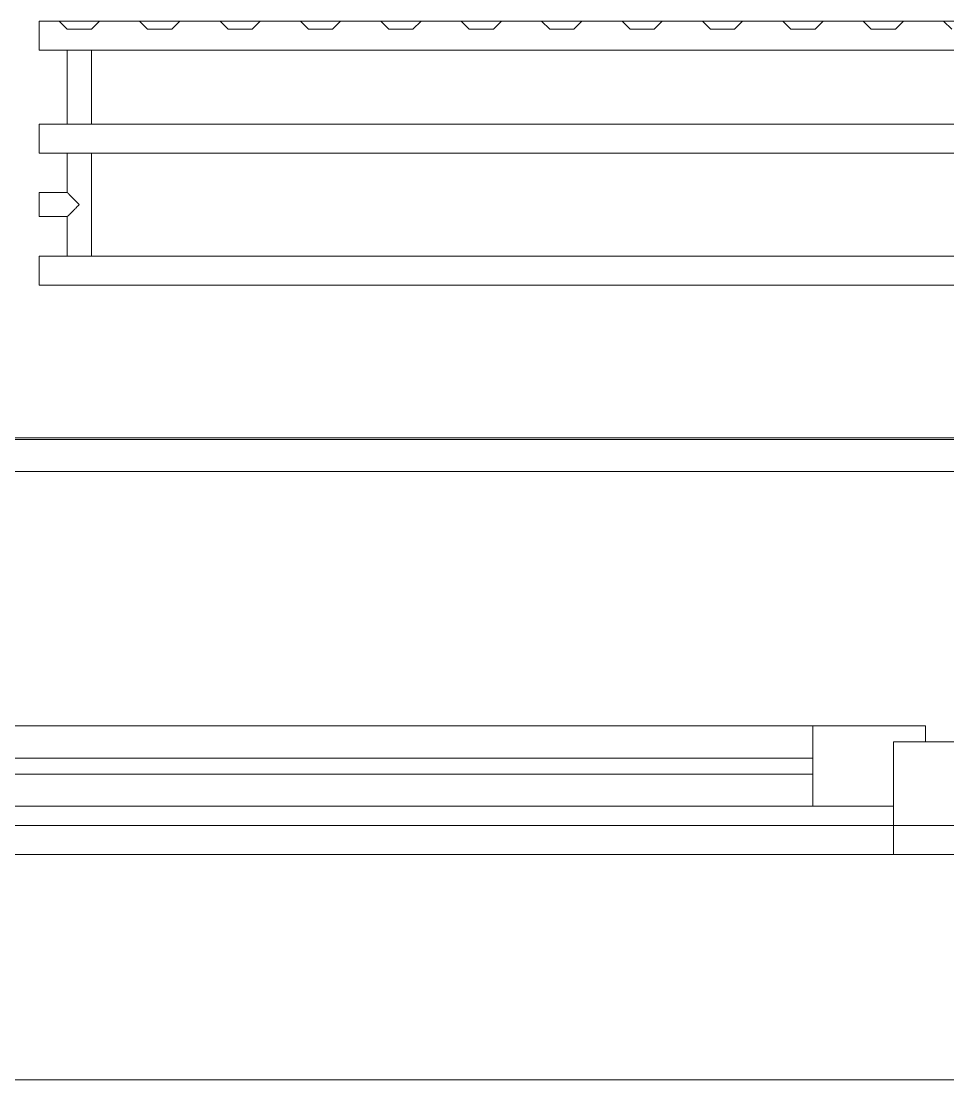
# Model space of a CAD drawing. Header units: millimetres. Extents: x -164500 to 426394, y -23753 to 102118.
# Drawn here: x 171770 to 172346, y 74281 to 74939 of the extents above; entities that cross this region are included whole.
import ezdxf

# ---------------------------------------------------------------- set-up
doc = ezdxf.new("R2010")
doc.units = ezdxf.units.MM
for name, color, linetype, lineweight in [('A-GLAZ', 7, 'Continuous', 9), ('A-GLAZ-1', 7, 'Continuous', 5), ('A-WALL', 7, 'Continuous', 5), ('I-WALL', 7, 'Continuous', 5)]:
    doc.layers.add(name, color=color, linetype=linetype, lineweight=lineweight)
doc.layers.add('M-EQPM-1', color=7, linetype='Continuous', lineweight=9, true_color=0xb2b2b2)

# ---------------------------------------------------------------- blocks, each defined once
blk = doc.blocks.new('120_Окно_СКБ_2Ст - 120_Окно_СКБ_2Ст 2100х2400 _мал створка справа_-22446225-Объем проектирования 2 этажа')
at = {"layer": 'A-GLAZ'}
for p, q in [((150, -57), (220, -57)), ((220, -57), (220, -127)), ((980, -87), (220, -87)), ((220, -87), (220, -127)), ((270, -137), (270, -87)), ((220, -127), (150, -127)), ((220, -127), (200, -127)), ((200, -127), (200, -137)), ((200, -137), (1000, -137)), ((1000, -137), (200, -137))]:
    blk.add_line(p, q, dxfattribs=at)
at = {"layer": 'A-GLAZ-1'}
for p, q in [((1050, -57), (-1050, -57)), ((270, -107), (930, -107)), ((930, -117), (270, -117)), ((170, -127), (200, -127))]:
    blk.add_line(p, q, dxfattribs=at)
blk = doc.blocks.new('radiator_prado_classic_z_tip_30_po exemplyaru - Classic Z Тип 30-500-V448-Объем проектирования 2 этажа')
at = {"layer": 'M-EQPM-1'}
for p, q in [((0, -64), (1600, -64)), ((1600, -64), (0, -64)), ((1600, -82), (1600, -64)), ((1600, -64), (1600, -82)), ((0, -82), (1600, -82)), ((1567.76, -82), (32.24, -82)), ((1567.5, -82), (1567.5, -146)), ((1567.5, -82), (1567.5, -146)), ((1567.5, -82), (1567.76, -82)), ((1567.76, -82), (1567.5, -82)), ((1567.5, -82), (1567.76, -82)), ((1567.76, -82), (1567.5, -82)), ((1567.76, -82), (1581.5, -82)), ((1582.5, -82), (1567.76, -82)), ((1567.76, -82), (1581.5, -82)), ((1581.5, -82), (1567.76, -82)), ((1581.5, -82), (1582.5, -82)), ((1581.5, -82), (1582.24, -82)), ((1582.24, -82), (1581.5, -82)), ((1600, -82), (1581.5, -82)), ((1582.24, -82), (1582.5, -82)), ((1582.5, -82), (1582.24, -82)), ((1582.5, -106.5), (1582.5, -82)), ((1582.5, -106.5), (1582.5, -82)), ((1600, -106.5), (1582.5, -106.5)), ((1600, -106.5), (1582.5, -106.5)), ((1600, -107.5), (1600, -106.5)), ((1600, -106.5), (1600, -121.5)), ((1600, -107.5), (1600, -106.5)), ((1600, -106.5), (1600, -107.5)), ((1600, -120.5), (1600, -107.5)), ((1600, -120.5), (1600, -107.5)), ((1600, -107.5), (1600, -108.7)), ((1600, -108.7), (1600, -110.25)), ((1600, -110.25), (1600, -112.06)), ((1600, -112.06), (1600, -114)), ((1600, -114), (1600, -115.94)), ((1600, -115.94), (1600, -117.75)), ((1600, -117.75), (1600, -119.3)), ((1582.5, -146), (1582.5, -121.5)), ((1582.5, -121.5), (1600, -121.5)), ((1582.5, -146), (1582.5, -121.5)), ((1582.5, -121.5), (1600, -121.5)), ((1600, -119.3), (1600, -120.5)), ((1600, -121.5), (1600, -120.5)), ((1600, -121.5), (1600, -120.5)), ((1600, -120.5), (1600, -121.5)), ((1600, -146), (0, -146)), ((32.24, -146), (1567.76, -146)), ((1567.76, -146), (1567.5, -146)), ((1567.5, -146), (1580.3, -146)), ((1567.76, -146), (1567.5, -146)), ((1567.5, -146), (1567.76, -146)), ((1581.5, -146), (1567.76, -146)), ((1581.5, -146), (1567.76, -146)), ((1567.76, -146), (1581.5, -146)), ((1580.3, -146), (1582.5, -146)), ((1582.5, -146), (1581.5, -146)), ((1582.5, -146), (1581.5, -146)), ((1581.5, -146), (1582.24, -146)), ((1581.5, -146), (1600, -146)), ((1582.24, -146), (1582.5, -146)), ((1600, -164), (1600, -146)), ((1600, -146), (1600, -164)), ((0, -164), (1600, -164)), ((1567.76, -164), (32.24, -164)), ((1567.5, -164), (1567.5, -210)), ((1567.5, -164), (1567.5, -210)), ((1567.5, -164), (1567.76, -164)), ((1567.76, -164), (1567.5, -164)), ((1567.5, -164), (1567.76, -164)), ((1567.76, -164), (1567.5, -164)), ((1567.76, -164), (1582.24, -164)), ((1582.24, -164), (1567.76, -164)), ((1567.76, -164), (1582.24, -164)), ((1582.24, -164), (1567.76, -164)), ((1582.24, -164), (1582.5, -164)), ((1582.5, -164), (1582.24, -164)), ((1582.24, -164), (1582.5, -164)), ((1582.5, -164), (1582.24, -164)), ((1600, -164), (1582.24, -164)), ((1582.5, -210), (1582.5, -164)), ((1582.5, -210), (1582.5, -164)), ((1600, -210), (0, -210)), ((32.24, -210), (1567.76, -210)), ((1569.7, -210), (1567.5, -210)), ((1567.5, -210), (1567.76, -210)), ((1567.76, -210), (1567.5, -210)), ((1567.5, -210), (1567.76, -210)), ((1567.76, -210), (1582.24, -210)), ((1582.24, -210), (1567.76, -210)), ((1567.76, -210), (1582.24, -210)), ((1573.06, -210), (1569.7, -210)), ((1575, -210), (1573.06, -210)), ((1576.94, -210), (1575, -210)), ((1580.3, -210), (1576.94, -210)), ((1582.5, -210), (1580.3, -210)), ((1582.24, -210), (1582.5, -210)), ((1582.5, -210), (1582.24, -210)), ((1582.24, -210), (1582.5, -210)), ((1582.24, -210), (1600, -210)), ((1600, -228), (1600, -210)), ((1600, -210), (1600, -228)), ((1037.5, -228), (1032.5, -223)), ((1032.5, -223), (1037.5, -228)), ((1067.5, -223), (1062.5, -228)), ((1067.5, -223), (1062.5, -228)), ((1067.5, -223), (1082.5, -223)), ((1082.5, -223), (1067.5, -223)), ((1087.5, -228), (1082.5, -223)), ((1082.5, -223), (1087.5, -228)), ((1117.5, -223), (1112.5, -228)), ((1117.5, -223), (1112.5, -228)), ((1117.5, -223), (1132.5, -223)), ((1132.5, -223), (1117.5, -223)), ((1137.5, -228), (1132.5, -223)), ((1132.5, -223), (1137.5, -228)), ((1167.5, -223), (1162.5, -228)), ((1167.5, -223), (1162.5, -228)), ((1167.5, -223), (1182.5, -223)), ((1182.5, -223), (1167.5, -223)), ((1187.5, -228), (1182.5, -223)), ((1182.5, -223), (1187.5, -228)), ((1217.5, -223), (1212.5, -228)), ((1217.5, -223), (1212.5, -228)), ((1217.5, -223), (1232.5, -223)), ((1232.5, -223), (1217.5, -223)), ((1237.5, -228), (1232.5, -223)), ((1232.5, -223), (1237.5, -228)), ((1267.5, -223), (1262.5, -228)), ((1267.5, -223), (1262.5, -228)), ((1267.5, -223), (1282.5, -223)), ((1282.5, -223), (1267.5, -223)), ((1287.5, -228), (1282.5, -223)), ((1282.5, -223), (1287.5, -228)), ((1317.5, -223), (1312.5, -228)), ((1317.5, -223), (1312.5, -228)), ((1317.5, -223), (1332.5, -223)), ((1332.5, -223), (1317.5, -223)), ((1337.5, -228), (1332.5, -223)), ((1332.5, -223), (1337.5, -228)), ((1367.5, -223), (1362.5, -228)), ((1367.5, -223), (1362.5, -228)), ((1367.5, -223), (1382.5, -223)), ((1382.5, -223), (1367.5, -223)), ((1387.5, -228), (1382.5, -223)), ((1382.5, -223), (1387.5, -228)), ((1417.5, -223), (1412.5, -228)), ((1417.5, -223), (1412.5, -228)), ((1417.5, -223), (1432.5, -223)), ((1432.5, -223), (1417.5, -223)), ((1437.5, -228), (1432.5, -223)), ((1432.5, -223), (1437.5, -228)), ((1467.5, -223), (1462.5, -228)), ((1467.5, -223), (1462.5, -228)), ((1467.5, -223), (1482.5, -223)), ((1482.5, -223), (1467.5, -223)), ((1487.5, -228), (1482.5, -223)), ((1482.5, -223), (1487.5, -228)), ((1517.5, -223), (1512.5, -228)), ((1517.5, -223), (1512.5, -228)), ((1517.5, -223), (1532.5, -223)), ((1532.5, -223), (1517.5, -223)), ((1537.5, -228), (1532.5, -223)), ((1532.5, -223), (1537.5, -228)), ((1567.5, -223), (1562.5, -228)), ((1567.5, -223), (1562.5, -228)), ((1567.5, -223), (1582.5, -223)), ((1582.5, -223), (1567.5, -223)), ((1587.5, -228), (1582.5, -223)), ((1582.5, -223), (1587.5, -228)), ((0, -228), (1600, -228)), ((1037.5, -228), (1012.5, -228)), ((1037.5, -228), (1012.5, -228)), ((1012.5, -228), (1037.5, -228)), ((1062.5, -228), (1037.5, -228)), ((1087.5, -228), (1062.5, -228)), ((1087.5, -228), (1062.5, -228)), ((1062.5, -228), (1087.5, -228)), ((1112.5, -228), (1087.5, -228)), ((1137.5, -228), (1112.5, -228)), ((1137.5, -228), (1112.5, -228)), ((1112.5, -228), (1137.5, -228)), ((1162.5, -228), (1137.5, -228)), ((1187.5, -228), (1162.5, -228)), ((1187.5, -228), (1162.5, -228)), ((1162.5, -228), (1187.5, -228)), ((1212.5, -228), (1187.5, -228)), ((1237.5, -228), (1212.5, -228)), ((1237.5, -228), (1212.5, -228)), ((1212.5, -228), (1237.5, -228)), ((1262.5, -228), (1237.5, -228)), ((1287.5, -228), (1262.5, -228)), ((1287.5, -228), (1262.5, -228)), ((1262.5, -228), (1287.5, -228)), ((1312.5, -228), (1287.5, -228)), ((1337.5, -228), (1312.5, -228)), ((1337.5, -228), (1312.5, -228)), ((1312.5, -228), (1337.5, -228)), ((1362.5, -228), (1337.5, -228)), ((1387.5, -228), (1362.5, -228)), ((1387.5, -228), (1362.5, -228)), ((1362.5, -228), (1387.5, -228)), ((1412.5, -228), (1387.5, -228)), ((1437.5, -228), (1412.5, -228)), ((1437.5, -228), (1412.5, -228)), ((1412.5, -228), (1437.5, -228)), ((1462.5, -228), (1437.5, -228)), ((1487.5, -228), (1462.5, -228)), ((1487.5, -228), (1462.5, -228)), ((1462.5, -228), (1487.5, -228)), ((1512.5, -228), (1487.5, -228)), ((1537.5, -228), (1512.5, -228)), ((1537.5, -228), (1512.5, -228)), ((1512.5, -228), (1537.5, -228)), ((1562.5, -228), (1537.5, -228)), ((1587.5, -228), (1562.5, -228)), ((1587.5, -228), (1562.5, -228)), ((1562.5, -228), (1587.5, -228)), ((1600, -228), (1587.5, -228))]:
    blk.add_line(p, q, dxfattribs=at)
for points, knots in [([(1575, -114), (1575.48, -113.52), (1576.45, -112.56), (1577.63, -111.37), (1578.43, -110.57), (1578.87, -110.12), (1579.2, -109.8), (1579.53, -109.47), (1579.84, -109.16), (1580.15, -108.85), (1580.44, -108.56), (1580.73, -108.27), (1581, -108), (1581.26, -107.74), (1581.49, -107.51), (1581.71, -107.29), (1581.91, -107.09), (1582.09, -106.91), (1582.23, -106.77), (1582.35, -106.66), (1582.46, -106.55), (1582.5, -106.51), (1582.5, -106.5)], [0, 0, 0, 0, 0.142857, 0.285714, 0.357143, 0.392857, 0.428571, 0.464286, 0.5, 0.535714, 0.571429, 0.607143, 0.642857, 0.678571, 0.714286, 0.75, 0.785714, 0.821429, 0.857143, 0.892857, 0.928571, 1, 1, 1, 1]), ([(1580.44, -108.56), (1580.35, -108.65), (1580.15, -108.85), (1579.74, -109.26), (1579.32, -109.69), (1578.87, -110.12), (1578.43, -110.57), (1578.08, -110.92), (1577.85, -111.15)], [0.4285714, 0.4285714, 0.4285714, 0.4285714, 0.4642857, 0.5, 0.5714286, 0.6071429, 0.6428571, 0.7142857, 0.7142857, 0.7142857, 0.7142857]), ([(1577.85, -111.15), (1578.08, -110.92), (1578.43, -110.57), (1578.87, -110.12), (1579.2, -109.8), (1579.53, -109.47), (1579.84, -109.16), (1580.15, -108.85), (1580.35, -108.65), (1580.44, -108.56)], [0.2857143, 0.2857143, 0.2857143, 0.2857143, 0.3571429, 0.3928571, 0.4285714, 0.4642857, 0.5, 0.5357143, 0.5714286, 0.5714286, 0.5714286, 0.5714286]), ([(1579.2, -109.8), (1579.09, -109.9), (1578.87, -110.12), (1578.43, -110.57), (1578.08, -110.92), (1577.85, -111.15)], [0.5714286, 0.5714286, 0.5714286, 0.5714286, 0.6071429, 0.6428571, 0.7142857, 0.7142857, 0.7142857, 0.7142857]), ([(1580.44, -108.56), (1580.35, -108.65), (1580.15, -108.85), (1579.74, -109.26), (1579.42, -109.58), (1579.2, -109.8)], [0.4285714, 0.4285714, 0.4285714, 0.4285714, 0.4642857, 0.5, 0.5714286, 0.5714286, 0.5714286, 0.5714286]), ([(1582.5, -106.5), (1582.5, -106.51), (1582.46, -106.55), (1582.35, -106.66), (1582.23, -106.77), (1582.09, -106.91), (1581.91, -107.09), (1581.71, -107.29), (1581.57, -107.43), (1581.49, -107.51)], [0, 0, 0, 0, 0.0714286, 0.1071429, 0.1428571, 0.1785714, 0.2142857, 0.25, 0.2857143, 0.2857143, 0.2857143, 0.2857143]), ([(1582.5, -106.5), (1582.5, -106.51), (1582.46, -106.55), (1582.35, -106.66), (1582.23, -106.77), (1582.09, -106.91), (1581.91, -107.09), (1581.71, -107.29), (1581.57, -107.43), (1581.49, -107.51)], [0, 0, 0, 0, 0.0714286, 0.1071429, 0.1428571, 0.1785714, 0.2142857, 0.25, 0.2857143, 0.2857143, 0.2857143, 0.2857143]), ([(1581.49, -107.51), (1581.57, -107.43), (1581.71, -107.29), (1581.91, -107.09), (1582.09, -106.91), (1582.23, -106.77), (1582.35, -106.66), (1582.46, -106.55), (1582.5, -106.51), (1582.5, -106.5)], [0.7142857, 0.7142857, 0.7142857, 0.7142857, 0.75, 0.7857143, 0.8214286, 0.8571429, 0.8928571, 0.9285714, 1, 1, 1, 1]), ([(1582.5, -121.5), (1582.5, -121.49), (1582.46, -121.45), (1582.35, -121.34), (1582.23, -121.23), (1582.09, -121.09), (1581.91, -120.91), (1581.71, -120.71), (1581.49, -120.49), (1581.26, -120.26), (1581, -120), (1580.73, -119.73), (1580.44, -119.44), (1580.15, -119.15), (1579.74, -118.74), (1579.32, -118.31), (1578.87, -117.88), (1578.43, -117.43), (1577.63, -116.63), (1576.45, -115.44), (1575.48, -114.48), (1575, -114)], [0, 0, 0, 0, 0.071429, 0.107143, 0.142857, 0.178571, 0.214286, 0.25, 0.285714, 0.321429, 0.357143, 0.392857, 0.428571, 0.464286, 0.5, 0.571429, 0.607143, 0.642857, 0.714286, 0.857143, 1, 1, 1, 1]), ([(1577.85, -116.85), (1578.08, -117.08), (1578.43, -117.43), (1578.87, -117.88), (1579.2, -118.2), (1579.53, -118.53), (1579.84, -118.84), (1580.15, -119.15), (1580.35, -119.35), (1580.44, -119.44)], [0.2857143, 0.2857143, 0.2857143, 0.2857143, 0.3571429, 0.3928571, 0.4285714, 0.4642857, 0.5, 0.5357143, 0.5714286, 0.5714286, 0.5714286, 0.5714286]), ([(1577.85, -116.85), (1578.08, -117.08), (1578.43, -117.43), (1578.87, -117.88), (1579.2, -118.2), (1579.53, -118.53), (1579.84, -118.84), (1580.15, -119.15), (1580.35, -119.35), (1580.44, -119.44)], [0.2857143, 0.2857143, 0.2857143, 0.2857143, 0.3571429, 0.3928571, 0.4285714, 0.4642857, 0.5, 0.5357143, 0.5714286, 0.5714286, 0.5714286, 0.5714286]), ([(1580.44, -119.44), (1580.35, -119.35), (1580.15, -119.15), (1579.74, -118.74), (1579.32, -118.31), (1578.87, -117.88), (1578.43, -117.43), (1578.08, -117.08), (1577.85, -116.85)], [0.4285714, 0.4285714, 0.4285714, 0.4285714, 0.4642857, 0.5, 0.5714286, 0.6071429, 0.6428571, 0.7142857, 0.7142857, 0.7142857, 0.7142857]), ([(1581.49, -120.49), (1581.57, -120.57), (1581.71, -120.71), (1581.91, -120.91), (1582.09, -121.09), (1582.23, -121.23), (1582.35, -121.34), (1582.46, -121.45), (1582.5, -121.49), (1582.5, -121.5)], [0.7142857, 0.7142857, 0.7142857, 0.7142857, 0.75, 0.7857143, 0.8214286, 0.8571429, 0.8928571, 0.9285714, 1, 1, 1, 1]), ([(1581.49, -120.49), (1581.57, -120.57), (1581.71, -120.71), (1581.91, -120.91), (1582.09, -121.09), (1582.23, -121.23), (1582.35, -121.34), (1582.46, -121.45), (1582.5, -121.49), (1582.5, -121.5)], [0.7142857, 0.7142857, 0.7142857, 0.7142857, 0.75, 0.7857143, 0.8214286, 0.8571429, 0.8928571, 0.9285714, 1, 1, 1, 1]), ([(1582.5, -121.5), (1582.5, -121.49), (1582.46, -121.45), (1582.35, -121.34), (1582.23, -121.23), (1582.09, -121.09), (1581.91, -120.91), (1581.71, -120.71), (1581.57, -120.57), (1581.49, -120.49)], [0, 0, 0, 0, 0.0714286, 0.1071429, 0.1428571, 0.1785714, 0.2142857, 0.25, 0.2857143, 0.2857143, 0.2857143, 0.2857143])]:
    blk.add_open_spline(points, degree=3, knots=knots, dxfattribs=at)
for points in [[(1577.85, -111.15), (1577.39, -111.61), (1576.45, -112.56), (1575.48, -113.52), (1575, -114)], [(1577.85, -111.15), (1577.39, -111.61), (1576.45, -112.56), (1575.48, -113.52), (1575, -114)], [(1576.44, -112.56), (1576.92, -112.08), (1577.39, -111.61), (1577.85, -111.15)], [(1581.49, -107.51), (1581.41, -107.58), (1581.26, -107.74), (1581, -108), (1580.73, -108.27), (1580.54, -108.46), (1580.44, -108.56)], [(1581.49, -107.51), (1581.41, -107.58), (1581.26, -107.74), (1581, -108), (1580.73, -108.27), (1580.54, -108.46), (1580.44, -108.56)], [(1580.44, -108.56), (1580.54, -108.46), (1580.73, -108.27), (1581, -108), (1581.26, -107.74), (1581.41, -107.58), (1581.49, -107.51)], [(1575, -114), (1575.48, -113.52), (1575.96, -113.04), (1576.44, -112.56)], [(1575, -114), (1575.48, -114.48), (1576.45, -115.44), (1577.39, -116.39), (1577.85, -116.85)], [(1575, -114), (1575.48, -114.48), (1576.45, -115.44), (1577.39, -116.39), (1577.85, -116.85)], [(1576.44, -115.44), (1575.96, -114.96), (1575.48, -114.48), (1575, -114)], [(1577.85, -116.85), (1577.39, -116.39), (1576.92, -115.92), (1576.44, -115.44)], [(1580.44, -119.44), (1580.54, -119.54), (1580.73, -119.73), (1581, -120), (1581.26, -120.26), (1581.41, -120.42), (1581.49, -120.49)], [(1580.44, -119.44), (1580.54, -119.54), (1580.73, -119.73), (1581, -120), (1581.26, -120.26), (1581.41, -120.42), (1581.49, -120.49)], [(1581.49, -120.49), (1581.41, -120.42), (1581.26, -120.26), (1581, -120), (1580.73, -119.73), (1580.54, -119.54), (1580.44, -119.44)]]:
    blk.add_open_spline(points, degree=3, dxfattribs=at)
blk = doc.blocks.new('2floor')
at = {"layer": 'A-WALL'}
blk.add_line((173582.12, -258), (171482.12, -258), dxfattribs=at)
at = {"layer": 'I-WALL'}
for p, q in [((173582.12, 140), (171502.12, 140)), ((171503.12, 141), (173581.12, 141)), ((171482.12, 120), (173582.12, 120)), ((173582.12, -100), (171482.12, -100))]:
    blk.add_line(p, q, dxfattribs=at)
at = {"layer": 'A-GLAZ', "color": 3, "rotation": 180}
blk.add_blockref('120_Окно_СКБ_2Ст - 120_Окно_СКБ_2Ст 2100х2400 _мал створка справа_-22446225-Объем проектирования 2 этажа', (172532.12, -175), dxfattribs=at)
at = {"layer": 'M-EQPM-1', "rotation": 180}
blk.add_blockref('radiator_prado_classic_z_tip_30_po exemplyaru - Classic Z Тип 30-500-V448-Объем проектирования 2 этажа', (173380.91, 172), dxfattribs=at)

msp = doc.modelspace()

# ---------------------------------------------------------------- block references
msp.add_blockref('2floor', (0, 74539.358))

doc.saveas('drawing.dxf')
